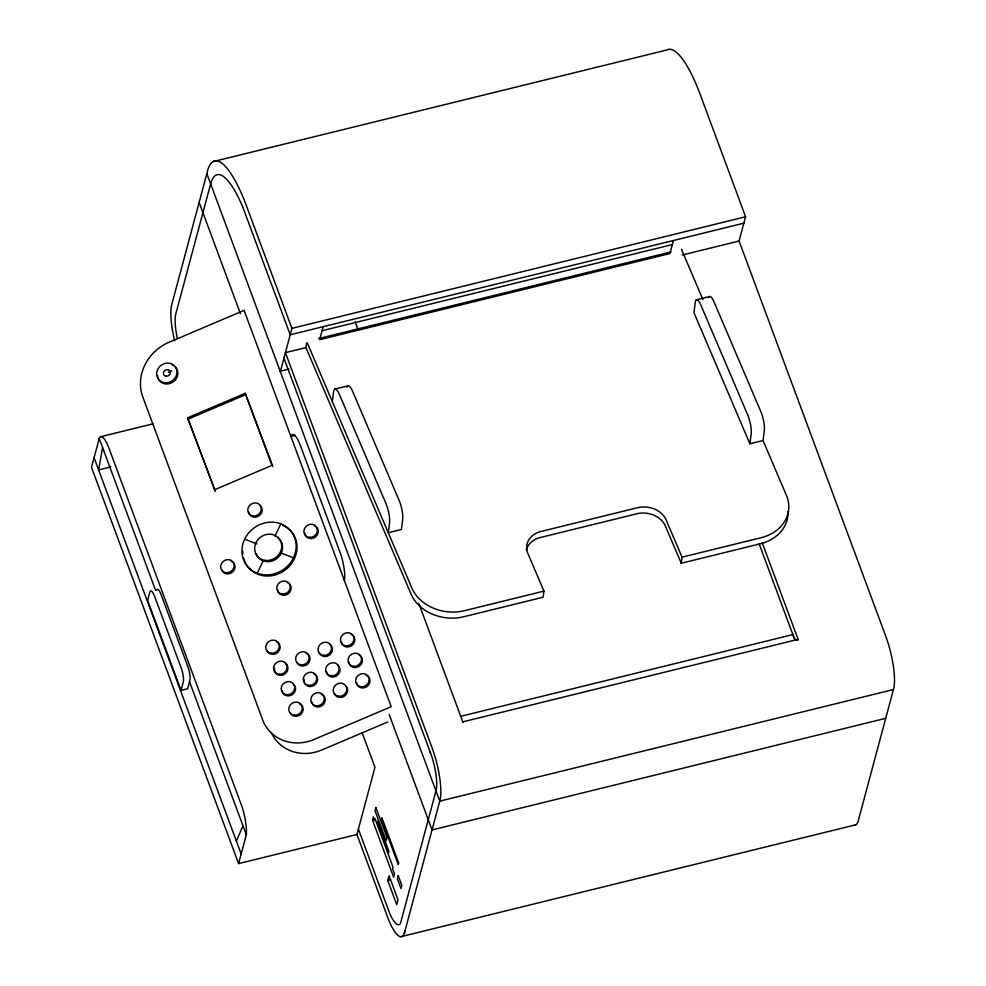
<?xml version="1.0" encoding="UTF-8"?>
<svg xmlns="http://www.w3.org/2000/svg" width="986" height="986" viewBox="0 0 986 986"><rect width="100%" height="100%" fill="white"/><g stroke="black" fill="none" stroke-linecap="round" stroke-linejoin="round"><path stroke-width="1.48" d="M787.999 511.66A41.93 34.017 7.3 0 1 760.144 543.841L681.24 563.252L682.016 557.164L665.698 518.907A22.616 18.352 7.3 0 0 638.99 507.359L540.365 531.627A21.803 17.686 7.3 0 0 527.633 552.875L543.952 591.132L543.163 597.208L464.27 616.62A41.338 33.536 7.3 0 1 410.829 593.523L305.931 347.59L306.51 343.029M332.319 401.561L333.625 391.417A14.728 3.697 76.2 0 1 339.32 394.24L385.945 503.538A14.1 3.55 76.2 0 1 389.569 522.58L388.274 532.723L401.425 529.494L402.719 519.351A14.1 3.55 76.2 0 0 399.096 500.309L352.47 390.998A14.728 3.697 76.2 0 0 346.973 387.301M749.89 443.774L751.196 433.63A14.014 3.525 76.2 0 0 747.573 414.588L700.947 305.29A13.804 3.463 76.2 0 0 695.241 302.468L693.947 312.611L749.89 443.774L763.041 440.545L764.347 430.401A14.014 3.525 76.2 0 0 760.724 411.359L714.098 302.049A13.804 3.463 76.2 0 0 708.811 297.464M102.606 447.607L98.637 469.94L110.568 467.007M238.587 863.613L246.315 834.785A26.684 6.705 76.2 0 0 242.199 807.164L108.472 446.88A22.912 5.756 76.2 0 0 99.216 438.474L91.488 467.302L238.587 863.613L356.932 834.501L374.963 767.231L362.121 732.647M280.332 371.611L291.918 328.363L248.521 211.46A89.356 22.444 76.2 0 0 206.85 173.647L172.082 303.38A39.403 9.897 76.2 0 0 174.658 340.651M181.042 690.385L183.31 681.942A10.636 2.675 76.2 0 0 181.251 668.126L154.506 596.074A11.277 2.835 76.2 0 0 149.872 591.871L147.604 600.351L181.042 690.385L187.623 688.77L189.879 680.328A10.636 2.675 76.2 0 0 187.821 666.511L161.075 594.459A11.277 2.835 76.2 0 0 156.454 590.257M323.125 326.674L319.637 339.677L669.962 253.513L673.45 240.498M372.474 820.081L373.337 816.876L374.705 820.586L375.136 818.984L392.97 867.014L392.539 868.617L394.511 873.929L393.648 877.121L372.474 820.081L375.469 819.341M387.769 880.51L389.063 875.704L397.974 899.725L396.692 904.532L387.769 880.51L390.739 879.783M404.309 933.446L439.756 801.137A40.13 10.082 76.2 0 0 431.634 746.599L285.41 352.643L305.931 347.59M854.505 825.109A39.366 9.885 76.2 0 0 858.658 819.28L893.427 689.547A40.13 10.082 76.2 0 0 885.305 635.009L739.081 241.04L745.589 216.772L702.192 99.869A89.356 22.444 76.2 0 0 666.869 49.99L213.198 161.581M236.381 841.083L242.975 825.775M257.235 573.186L263.139 560.849M274.946 536.162L280.85 523.825M168.31 372.326L171.749 370.859M187.599 417.805L215.207 491.028L187.599 417.805L245.231 393.315L272.839 466.551M188.462 418.976L246.093 394.486M214.344 489.857L271.976 465.38L245.231 393.315M387.769 721.974L322.114 749.865A41.745 37.973 -36.4 0 1 271.261 732.487M291.918 328.363L745.589 216.772M743.875 223.181L290.204 334.772L242.802 207.085A81.185 20.398 76.2 0 0 210.647 183.877L175.89 313.622A29.186 7.333 76.2 0 0 177.381 338.395M322.028 330.729L672.353 244.565M318.651 338.568L671.035 251.898M682.164 255.041L739.081 241.04M280.443 371.167L288.898 369.097M100.818 436.675L153.003 423.832M696.375 299.806L709.526 296.576M334.821 389.063L347.972 385.834M295.122 435.442L290.895 436.478A22.271 5.596 76.2 0 1 300.163 444.883L340.281 552.973A22.296 5.596 76.2 0 1 344.385 580.594M543.952 591.132L465.047 610.531A41.338 33.536 7.3 0 1 411.606 587.446L307.299 342.906M682.016 557.164L760.921 537.752A41.93 34.017 7.3 0 0 786.384 495.255L763.041 440.545M460.511 716.354L792.855 634.602A11.795 2.958 76.2 0 0 795.961 640.259M762.19 542.62L798.105 639.359L462.779 721.851A11.795 2.958 76.2 0 1 462.557 722.479A11.672 2.933 76.2 0 0 462.779 721.851L418.828 603.444M893.427 689.547L439.756 801.137L206.85 173.647M885.711 718.338L432.041 829.929L389.187 714.468M400.834 936.7L855.873 824.777M244.627 539.219L256.841 543.865M281.256 553.146L293.458 557.793M681.486 249.322L702.932 299.596M681.24 563.252L664.921 524.996A22.616 18.352 7.3 0 0 638.201 513.447L539.576 537.703A21.803 17.686 7.3 0 0 526.265 550.176M759.097 543.668L794.753 639.704M355.083 321.707L358.3 330.372M283.956 358.078L430.488 752.873M199.135 202.438L240.436 313.708M358.399 829.066L389.716 913.43A29.555 7.432 76.2 0 0 400.513 923.229L435.96 790.932A28.594 7.185 76.2 0 0 430.179 752.047M356.932 834.501L386.463 914.071A39.366 9.885 76.2 0 0 404.987 930.883M99.216 438.474L155.541 590.22M189.509 681.733L246.315 834.785M94.077 457.664L241.176 853.975M798.105 639.359A11.795 2.958 76.2 0 1 797.6 640.444M306.202 653.324A7.001 6.36 -36.4 0 1 307.755 663.997A7.001 6.36 -36.4 0 1 296.848 662.21M313.819 673.832A7.001 6.36 -36.4 0 1 315.372 684.506A7.001 6.36 -36.4 0 1 304.464 682.719M304.107 681.067A7.001 6.36 -36.4 0 1 304.206 679.354M321.399 694.255A7.001 6.36 -36.4 0 1 323.581 704.263A7.001 6.36 -36.4 0 1 312.833 704.608M312.044 703.141A7.001 6.36 -36.4 0 1 311.687 701.49M285.632 663.492A7.001 6.36 -36.4 0 1 283.426 674.855A7.001 6.36 -36.4 0 1 274.539 668.212M293.249 684.001A7.001 6.36 -36.4 0 1 291.856 694.957A7.001 6.36 -36.4 0 1 282.058 690.434M299.35 703.622A7.001 6.36 -36.4 0 1 300.903 714.295A7.001 6.36 -36.4 0 1 289.995 712.508M330.088 644.61A7.001 6.36 -36.4 0 1 329.472 655.061A7.001 6.36 -36.4 0 1 319.254 652.683M337.705 665.119A7.001 6.36 -36.4 0 1 336.325 676.076A7.001 6.36 -36.4 0 1 326.514 671.552M346.468 686.724A7.001 6.36 -36.4 0 1 343.904 696.498A7.001 6.36 -36.4 0 1 334.451 693.626M351.028 634.281A7.001 6.36 -36.4 0 1 351.879 645.547A7.001 6.36 -36.4 0 1 341.316 641.516M358.633 654.79A7.001 6.36 -36.4 0 1 359.496 666.055A7.001 6.36 -36.4 0 1 348.921 662.025M276.351 641.664A7.001 6.36 -36.4 0 1 277.916 652.338A7.001 6.36 -36.4 0 1 266.996 650.55M172.119 364.869A10.489 9.54 -36.4 0 1 173.4 381.767A10.489 9.54 -36.4 0 1 157.538 375.74M366.213 675.213A7.001 6.36 -36.4 0 1 367.075 686.478A7.001 6.36 -36.4 0 1 356.501 682.46M259.848 505.288A7.001 6.36 -36.4 0 1 258.468 516.245A7.001 6.36 -36.4 0 1 248.657 511.722M282.97 525.513A27.978 25.451 -36.4 0 1 286.297 569.156A27.978 25.451 -36.4 0 1 243.505 557.99M242.864 553.972A27.978 25.451 -36.4 0 1 242.802 551.223M277.904 537.789A13.989 12.732 -36.4 0 1 276.659 558.692A13.989 12.732 -36.4 0 1 256.237 553.947M314.472 525.821A7.001 6.36 -36.4 0 1 315.335 537.087A7.001 6.36 -36.4 0 1 304.76 533.069M287.345 582.541A7.001 6.36 -36.4 0 1 288.208 593.806A7.001 6.36 -36.4 0 1 277.633 589.776M231.242 561.182A7.001 6.36 -36.4 0 1 232.795 571.868A7.001 6.36 -36.4 0 1 221.887 570.081M375.851 807.497L374.988 810.702L386.13 840.725L386.993 837.521L375.851 807.497M377.774 821.338L377.342 822.94L388.484 852.964L388.915 851.362L377.774 821.338M381.976 817.961L381.557 819.551L398.27 864.586L398.701 862.996L381.976 817.961M398.233 875.593L397.37 878.797L400.982 888.509L401.832 885.305L398.233 875.593M244.097 310.38L167.263 343.029A44.037 40.056 -36.4 0 0 142.218 395.374L262.572 719.632A41.745 37.973 -36.4 0 0 314.361 739.34L391.195 706.691L244.097 310.38M164.921 382.79A10.489 9.54 -36.4 0 0 176.432 368.875A10.489 9.54 -36.4 0 0 159.128 367.199A10.489 9.54 -36.4 0 0 164.921 382.79M166.19 376.233A3.5 3.18 -36.4 0 0 170.023 371.599A3.5 3.18 -36.4 0 0 164.255 371.032A3.5 3.18 -36.4 0 0 166.19 376.233M353.555 666.351A7.001 6.36 -36.4 0 0 361.221 657.07A7.001 6.36 -36.4 0 0 349.685 655.949A7.001 6.36 -36.4 0 0 353.555 666.351M345.938 645.842A7.001 6.36 -36.4 0 0 353.617 636.562A7.001 6.36 -36.4 0 0 342.08 635.44A7.001 6.36 -36.4 0 0 345.938 645.842M323.531 655.357A7.001 6.36 -36.4 0 0 331.197 646.077A7.001 6.36 -36.4 0 0 319.674 644.955A7.001 6.36 -36.4 0 0 323.531 655.357M331.136 675.866A7.001 6.36 -36.4 0 0 338.814 666.585A7.001 6.36 -36.4 0 0 327.278 665.464A7.001 6.36 -36.4 0 0 331.136 675.866M361.135 686.774A7.001 6.36 -36.4 0 0 368.801 677.493A7.001 6.36 -36.4 0 0 357.277 676.371A7.001 6.36 -36.4 0 0 361.135 686.774M338.728 696.289A7.001 6.36 -36.4 0 0 346.394 687.008A7.001 6.36 -36.4 0 0 334.858 685.886A7.001 6.36 -36.4 0 0 338.728 696.289M301.124 664.872A7.001 6.36 -36.4 0 0 308.791 655.591A7.001 6.36 -36.4 0 0 297.254 654.482A7.001 6.36 -36.4 0 0 301.124 664.872M308.729 685.381A7.001 6.36 -36.4 0 0 316.407 676.1A7.001 6.36 -36.4 0 0 304.871 674.991A7.001 6.36 -36.4 0 0 308.729 685.381M271.273 653.225A7.001 6.36 -36.4 0 0 278.939 643.944A7.001 6.36 -36.4 0 0 267.403 642.823A7.001 6.36 -36.4 0 0 271.273 653.225M279.075 674.239A7.001 6.36 -36.4 0 0 286.741 664.958A7.001 6.36 -36.4 0 0 275.205 663.837A7.001 6.36 -36.4 0 0 279.075 674.239M286.679 694.748A7.001 6.36 -36.4 0 0 294.358 685.467A7.001 6.36 -36.4 0 0 282.822 684.346A7.001 6.36 -36.4 0 0 286.679 694.748M316.309 705.816A7.001 6.36 -36.4 0 0 323.987 696.535A7.001 6.36 -36.4 0 0 312.451 695.413A7.001 6.36 -36.4 0 0 316.309 705.816M294.259 715.183A7.001 6.36 -36.4 0 0 301.938 705.902A7.001 6.36 -36.4 0 0 290.402 704.78A7.001 6.36 -36.4 0 0 294.259 715.183M253.291 516.035A7.001 6.36 -36.4 0 0 260.957 506.755A7.001 6.36 -36.4 0 0 249.421 505.633A7.001 6.36 -36.4 0 0 253.291 516.035M263.965 574.752A27.978 25.451 -36.4 0 0 294.654 537.629A27.978 25.451 -36.4 0 0 248.521 533.143A27.978 25.451 -36.4 0 0 263.965 574.752M265.641 560.455A13.989 12.732 -36.4 0 0 280.985 541.893A13.989 12.732 -36.4 0 0 257.925 539.65A13.989 12.732 -36.4 0 0 265.641 560.455M309.394 537.382A7.001 6.36 -36.4 0 0 317.061 528.102A7.001 6.36 -36.4 0 0 305.537 526.98A7.001 6.36 -36.4 0 0 309.394 537.382M282.255 594.09A7.001 6.36 -36.4 0 0 289.933 584.821A7.001 6.36 -36.4 0 0 278.397 583.7A7.001 6.36 -36.4 0 0 282.255 594.09M226.151 572.743A7.001 6.36 -36.4 0 0 233.83 563.462A7.001 6.36 -36.4 0 0 222.294 562.34A7.001 6.36 -36.4 0 0 226.151 572.743"/></g></svg>
